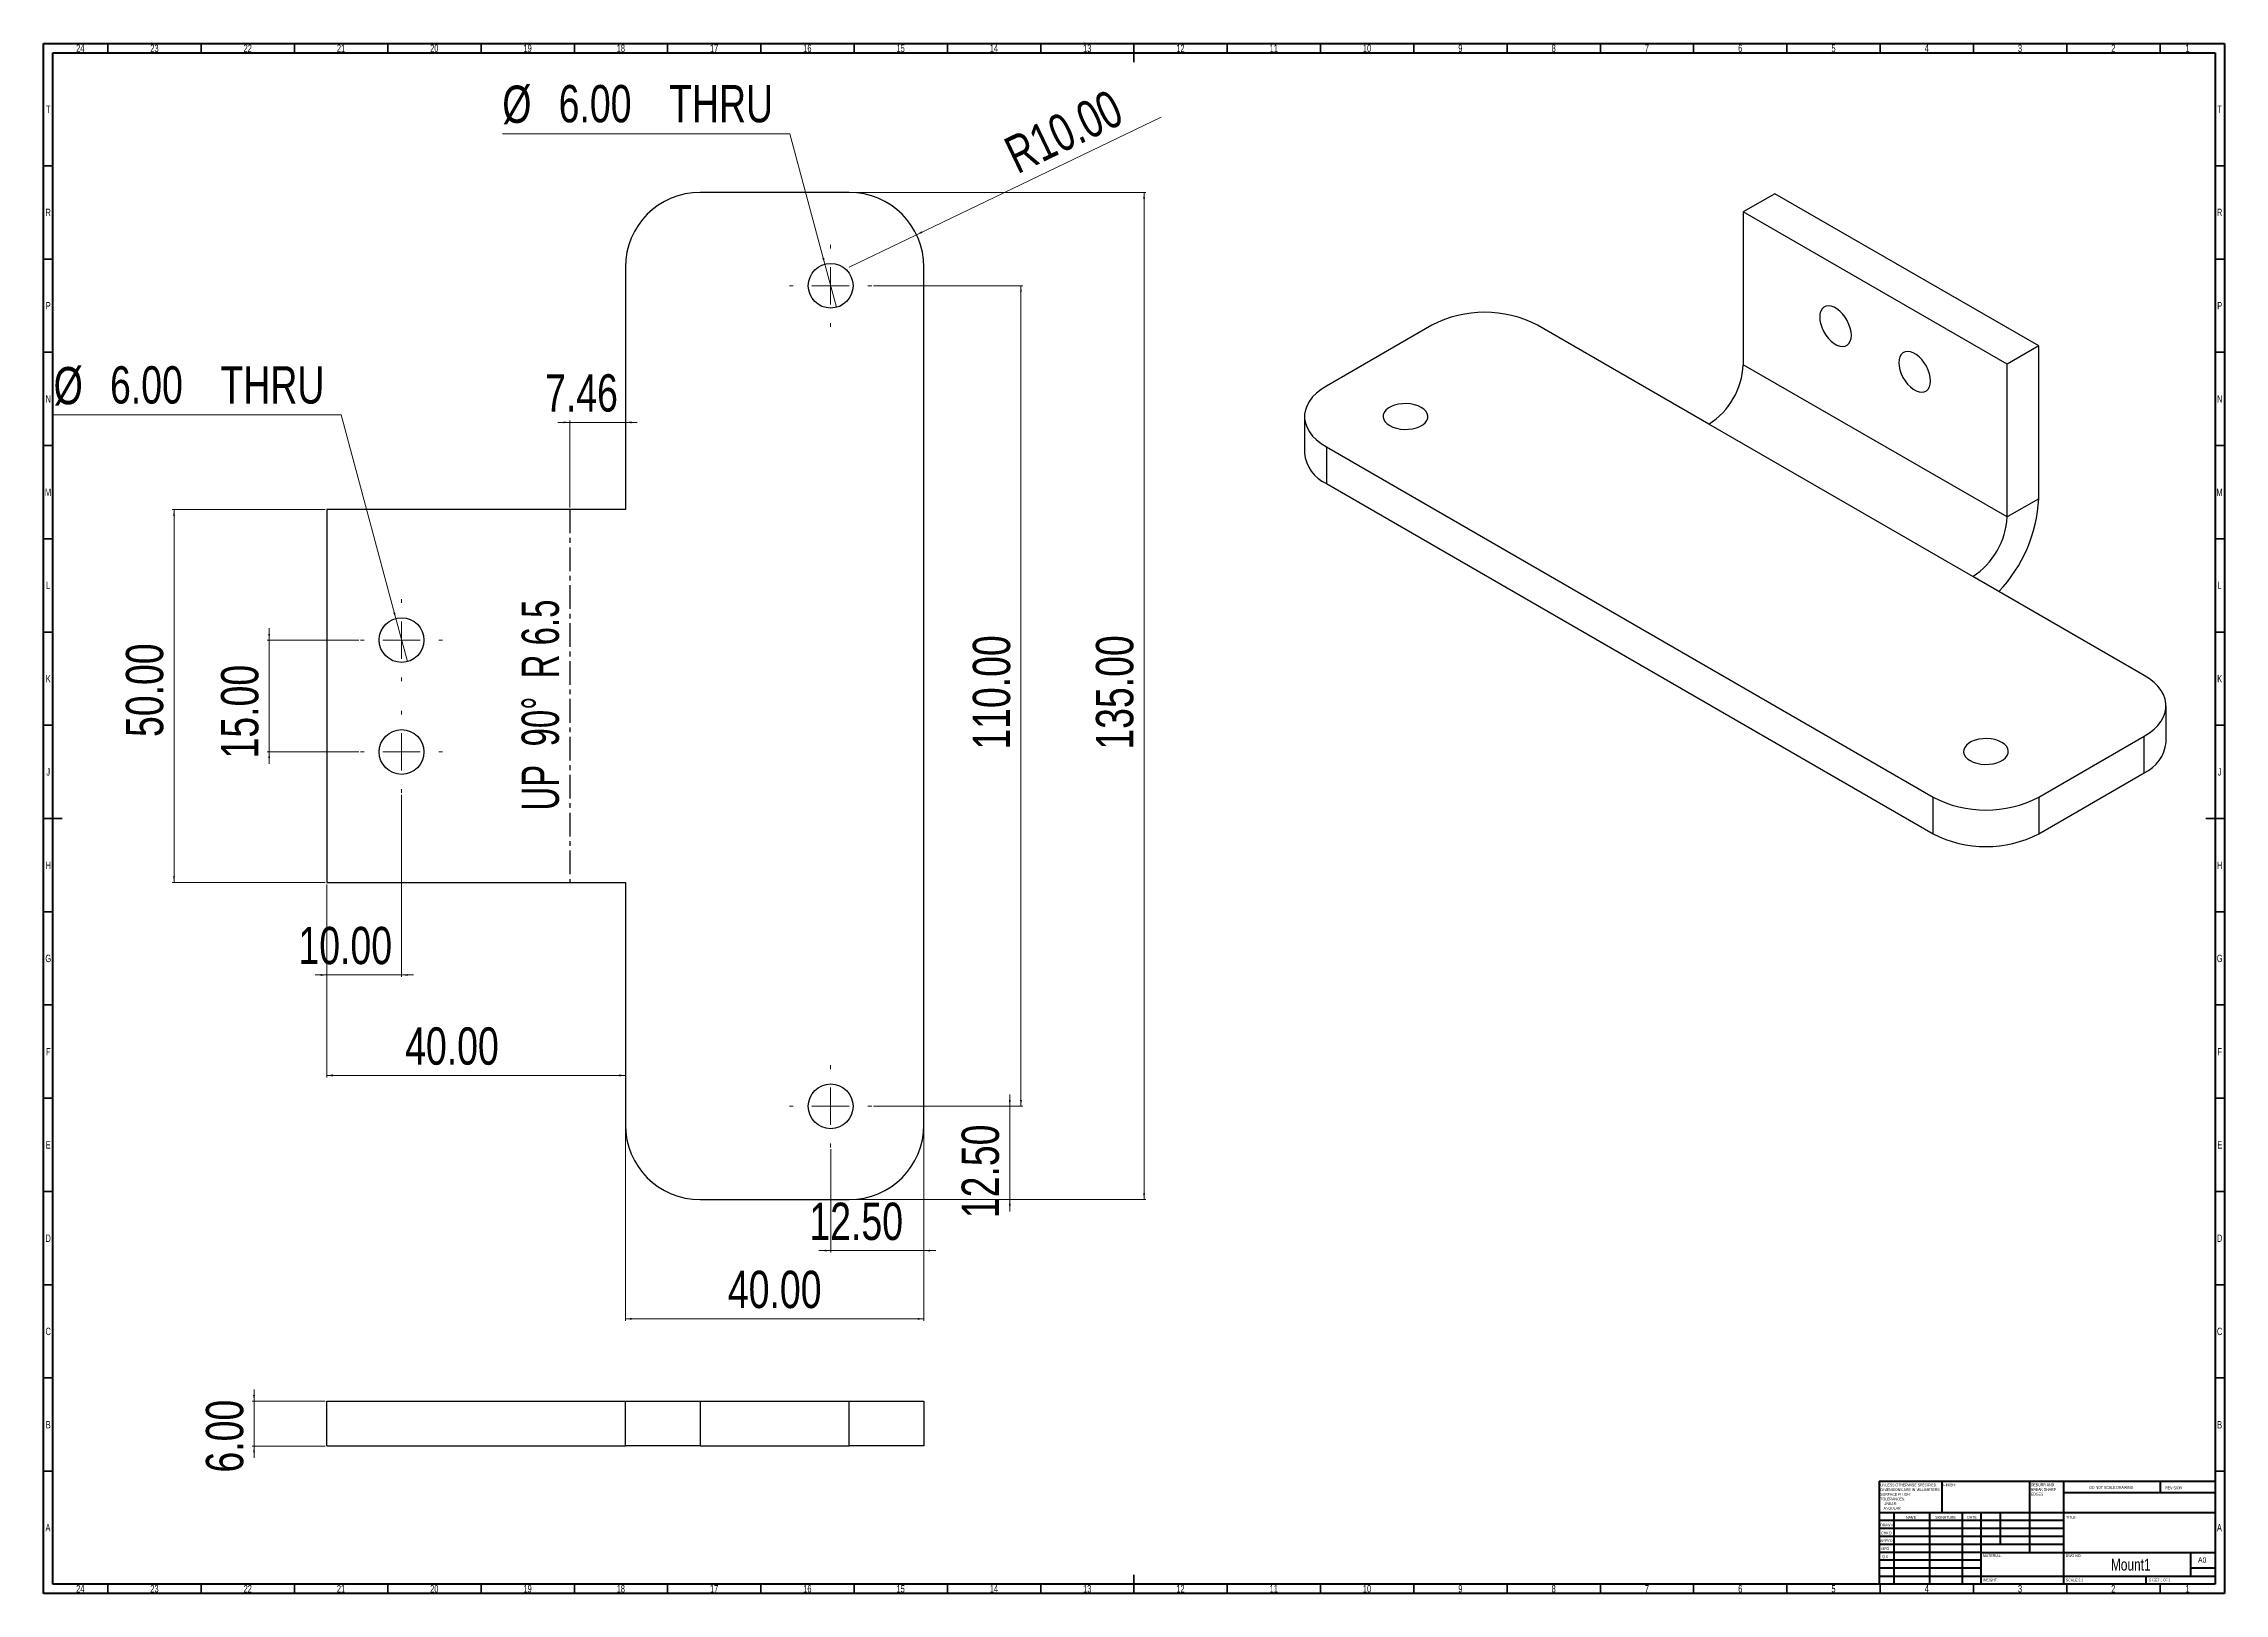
# Model space of a CAD drawing. Header units: millimetres. Extents: x 15 to 1184, y 5 to 836.
import ezdxf

# ---------------------------------------------------------------- set-up
doc = ezdxf.new("R2010")
doc.units = ezdxf.units.MM
doc.linetypes.add('CENTERX2', pattern=[20.32, 12.7, -2.54, 2.54, -2.54])
doc.styles.add('SLDTEXTSTYLE0', font='TXT', dxfattribs={"width": 0.75})
doc.styles.add('SLDTEXTSTYLE1', font='TXT', dxfattribs={"width": 0.686449})
doc.styles.add('SLDTEXTSTYLE2', font='TXT', dxfattribs={"width": 0.6875})
doc.styles.add('SLDTEXTSTYLE3', font='TXT', dxfattribs={"width": 0.660714})
doc.dimstyles.new('SLDDIMSTYLE0', dxfattribs={"dimtxt": 20, "dimasz": 3.302, "dimexe": 0, "dimexo": 0.0625, "dimgap": 5, "dimtad": 1, "dimlfac": 0.25, "dimrnd": 1e-09, "dimzin": 4, "dimdsep": 46, "dimtxsty": 'SLDTEXTSTYLE0', "dimsah": 1, "dimcen": 0.09, "dimadec": 0, "dimazin": 1, "dimtfac": 1, "dimtofl": 0, "dimtmove": 0, "dimatfit": 3, "dimfxl": 0, "dimfrac": 2, "dimtolj": 1, "dimtzin": 12, "dimarcsym": 0})
doc.dimstyles.new('SLDDIMSTYLE1', dxfattribs={"dimtxt": 20, "dimasz": 3.302, "dimexe": 0, "dimexo": 0.0625, "dimgap": 5, "dimtad": 1, "dimlfac": 0.25, "dimrnd": 1e-09, "dimzin": 4, "dimdsep": 46, "dimtxsty": 'SLDTEXTSTYLE0', "dimsah": 1, "dimcen": 0.09, "dimadec": 0, "dimazin": 1, "dimtfac": 1, "dimtmove": 0, "dimatfit": 0, "dimfxl": 0, "dimfrac": 2, "dimtolj": 1, "dimtzin": 12, "dimarcsym": 0})
doc.dimstyles.new('SLDDIMSTYLE2', dxfattribs={"dimtxt": 20, "dimasz": 3.302, "dimexe": 0, "dimexo": 0.0625, "dimgap": 5, "dimtad": 1, "dimlfac": 0.25, "dimrnd": 1e-09, "dimzin": 4, "dimdsep": 46, "dimtxsty": 'SLDTEXTSTYLE0', "dimsah": 1, "dimcen": 0, "dimadec": 0, "dimazin": 1, "dimtfac": 1, "dimtofl": 0, "dimtmove": 0, "dimatfit": 3, "dimfxl": 0, "dimfrac": 2, "dimtolj": 1, "dimtzin": 12, "dimarcsym": 0})
doc.dimstyles.new('SLDDIMSTYLE3', dxfattribs={"dimtxt": 20, "dimasz": 3.302, "dimexe": 0, "dimexo": 0.0625, "dimgap": 5, "dimtad": 0, "dimtih": 1, "dimtoh": 1, "dimlfac": 0.25, "dimrnd": 1e-09, "dimzin": 4, "dimdsep": 46, "dimtxsty": 'SLDTEXTSTYLE0', "dimblk1": 'NONE', "dimsah": 1, "dimcen": 0, "dimadec": 0, "dimazin": 1, "dimtfac": 1, "dimtmove": 0, "dimatfit": 3, "dimldrblk": 'NONE', "dimfxl": 0, "dimfrac": 2, "dimtolj": 1, "dimtzin": 12, "dimarcsym": 0})
doc.dimstyles.new('SLDDIMSTYLE4', dxfattribs={"dimtxt": 20, "dimasz": 3.302, "dimexe": 0, "dimexo": 0.0625, "dimgap": 5, "dimtad": 1, "dimlfac": 0.25, "dimrnd": 1e-09, "dimzin": 12, "dimdsep": 46, "dimtxsty": 'SLDTEXTSTYLE0', "dimsah": 1, "dimcen": 0.09, "dimadec": 0, "dimazin": 3, "dimtfac": 1, "dimtmove": 0, "dimatfit": 0, "dimfxl": 0, "dimfrac": 2, "dimtolj": 1, "dimtzin": 12, "dimarcsym": 0})

# ---------------------------------------------------------------- blocks, each defined once
blk = doc.blocks.new('SW_NOTE_0')
at = {"color": 0, "linetype": 'Continuous', "lineweight": 0, "char_height": 1.5, "attachment_point": 1, "style": 'SLDTEXTSTYLE0'}
for s, insert in [('UNLESS OTHERWISE SPECIFIED:', (0, 1.9)), ('TOLERANCES:', (0, -5.6)), ('DIMENSIONS ARE IN MILLIMETERS', (0, -0.6)), ('SURFACE FINISH:', (0, -3.1)), ('ANGULAR:', (1.7, -10.6)), ('LINEAR:', (1.7, -8.1))]:
    blk.add_mtext(s, dxfattribs=dict(at, insert=insert))
blk = doc.blocks.new('SW_NOTE_0_1')
at = {"color": 0, "linetype": 'Continuous', "lineweight": 0, "char_height": 1.5, "attachment_point": 1, "style": 'SLDTEXTSTYLE0'}
for s, insert in [('DEBURR AND', (0, 1.9)), ('BREAK SHARP', (0, -0.6)), ('EDGES', (0, -3.1))]:
    blk.add_mtext(s, dxfattribs=dict(at, insert=insert))
blk = doc.blocks.new('_D')
at = {"color": 7, "linetype": 'Continuous', "lineweight": 0}
for p, q in [((447.9, 756.2), (605.9, 756.2)), ((604.9, 756.2), (604.9, 216.2)), ((447.9, 216.2), (605.9, 216.2))]:
    blk.add_line(p, q, dxfattribs=at)
at = {"color": 7, "linetype": 'Continuous', "lineweight": 18}
for points in [[(604.9, 756.2), (604.4, 752.9), (605.4, 752.9)], [(604.9, 216.2), (605.4, 219.5), (604.4, 219.5)]]:
    blk.add_solid(points, dxfattribs=at)
at = {"color": 7, "linetype": 'Continuous', "lineweight": 18, "insert": (579.1, 457.4), "char_height": 20, "attachment_point": 1, "rotation": 90, "style": 'SLDTEXTSTYLE0'}
blk.add_mtext('135.00', dxfattribs=at)
blk = doc.blocks.new('_D_1')
at = {"color": 7, "linetype": 'Continuous', "lineweight": 0}
for p, q in [((459.9, 706.2), (539.9, 706.2)), ((538.9, 706.2), (538.9, 266.2)), ((459.9, 266.2), (539.9, 266.2))]:
    blk.add_line(p, q, dxfattribs=at)
at = {"color": 7, "linetype": 'Continuous', "lineweight": 18}
for points in [[(538.9, 706.2), (538.4, 702.9), (539.4, 702.9)], [(538.9, 266.2), (539.4, 269.5), (538.4, 269.5)]]:
    blk.add_solid(points, dxfattribs=at)
at = {"color": 7, "linetype": 'Continuous', "lineweight": 18, "insert": (513.1, 457.4), "char_height": 20, "attachment_point": 1, "rotation": 90, "style": 'SLDTEXTSTYLE0'}
blk.add_mtext('110.00', dxfattribs=at)
blk = doc.blocks.new('_D_2')
at = {"color": 7, "linetype": 'Continuous', "lineweight": 0}
for p, q in [((326.9, 255.2), (326.9, 151.2)), ((486.9, 255.2), (486.9, 151.2)), ((326.9, 152.2), (486.9, 152.2))]:
    blk.add_line(p, q, dxfattribs=at)
at = {"color": 7, "linetype": 'Continuous', "lineweight": 18}
for points in [[(326.9, 152.2), (330.2, 151.7), (330.2, 152.7)], [(486.9, 152.2), (483.6, 152.7), (483.6, 151.7)]]:
    blk.add_solid(points, dxfattribs=at)
at = {"color": 7, "linetype": 'Continuous', "lineweight": 18, "insert": (381.8, 178), "char_height": 20, "attachment_point": 1, "style": 'SLDTEXTSTYLE0'}
blk.add_mtext('40.00', dxfattribs=at)
blk = doc.blocks.new('_D_3')
at = {"color": 7, "linetype": 'Continuous', "lineweight": 0}
for p, q in [((486.9, 255.2), (486.9, 187.8)), ((436.9, 243.2), (436.9, 187.8)), ((436.9, 188.8), (430.5, 188.8)), ((436.9, 188.8), (486.9, 188.8)), ((486.9, 188.8), (493.2, 188.8))]:
    blk.add_line(p, q, dxfattribs=at)
at = {"color": 7, "linetype": 'Continuous', "lineweight": 18}
for points in [[(436.9, 188.8), (433.6, 189.3), (433.6, 188.3)], [(486.9, 188.8), (490.2, 188.3), (490.2, 189.3)]]:
    blk.add_solid(points, dxfattribs=at)
at = {"color": 7, "linetype": 'Continuous', "lineweight": 18, "insert": (425.5, 214.5), "char_height": 20, "attachment_point": 1, "style": 'SLDTEXTSTYLE0'}
blk.add_mtext('12.50', dxfattribs=at)
blk = doc.blocks.new('_D_4')
at = {"color": 7, "linetype": 'Continuous', "lineweight": 0}
for p, q in [((532.9, 266.2), (532.9, 272.5)), ((459.9, 266.2), (533.9, 266.2)), ((532.9, 266.2), (532.9, 216.2)), ((447.9, 216.2), (533.9, 216.2)), ((532.9, 216.2), (532.9, 209.8))]:
    blk.add_line(p, q, dxfattribs=at)
at = {"color": 7, "linetype": 'Continuous', "lineweight": 18}
for points in [[(532.9, 266.2), (533.4, 269.5), (532.4, 269.5)], [(532.9, 216.2), (532.4, 212.9), (533.4, 212.9)]]:
    blk.add_solid(points, dxfattribs=at)
at = {"color": 7, "linetype": 'Continuous', "lineweight": 18, "insert": (507.1, 206.2), "char_height": 20, "attachment_point": 1, "rotation": 90, "style": 'SLDTEXTSTYLE0'}
blk.add_mtext('12.50', dxfattribs=at)
blk = doc.blocks.new('_D_5')
at = {"color": 7, "linetype": 'Continuous', "lineweight": 0}
for q in [(614, 796.6), (446.9, 716.2)]:
    blk.add_line((482.9, 733.5), q, dxfattribs=at)
at = {"color": 7, "linetype": 'Continuous', "lineweight": 18}
blk.add_solid([(482.9, 733.5), (486.1, 734.5), (485.7, 735.4)], dxfattribs=at)
at = {"color": 7, "linetype": 'Continuous', "lineweight": 18, "insert": (528.3, 783.9), "char_height": 20, "attachment_point": 1, "rotation": 25.6937, "style": 'SLDTEXTSTYLE0'}
blk.add_mtext('R10.00', dxfattribs=at)
blk = doc.blocks.new('_D_6')
at = {"color": 7, "linetype": 'Continuous', "lineweight": 0}
for p, q in [((415, 787.7), (260.9, 787.7)), ((433.8, 717.8), (415, 787.7)), ((440, 694.6), (433.8, 717.8))]:
    blk.add_line(p, q, dxfattribs=at)
at = {"color": 7, "linetype": 'Continuous', "lineweight": 18}
blk.add_solid([(433.8, 717.8), (433.4, 721.1), (432.4, 720.8)], dxfattribs=at)
at = {"color": 7, "linetype": 'Continuous', "lineweight": 18, "char_height": 20, "attachment_point": 1, "style": 'SLDTEXTSTYLE0'}
for s, insert in [('%%c', (260.9, 813.5)), ('6.00', (291.1, 813.8)), ('THRU', (350.3, 813.8))]:
    blk.add_mtext(s, dxfattribs=dict(at, insert=insert))
blk = doc.blocks.new('_None')
blk = doc.blocks.new('_D_7')
at = {"color": 7, "linetype": 'Continuous', "lineweight": 0}
for p, q in [((297, 632.9), (290.7, 632.9)), ((297, 587.2), (297, 633.9)), ((297, 632.9), (326.9, 632.9)), ((326.9, 632.9), (333.2, 632.9))]:
    blk.add_line(p, q, dxfattribs=at)
at = {"color": 7, "linetype": 'Continuous', "lineweight": 18}
for points in [[(297, 632.9), (293.7, 633.4), (293.7, 632.4)], [(326.9, 632.9), (330.2, 632.4), (330.2, 633.4)]]:
    blk.add_solid(points, dxfattribs=at)
at = {"color": 7, "linetype": 'Continuous', "lineweight": 18, "insert": (283.8, 658.7), "char_height": 20, "attachment_point": 1, "style": 'SLDTEXTSTYLE0'}
blk.add_mtext('7.46', dxfattribs=at)
blk = doc.blocks.new('_D_8')
at = {"color": 7, "linetype": 'Continuous', "lineweight": 0}
for p, q in [((165.9, 586.2), (83.9, 586.2)), ((84.9, 586.2), (84.9, 386.2)), ((165.9, 386.2), (83.9, 386.2))]:
    blk.add_line(p, q, dxfattribs=at)
at = {"color": 7, "linetype": 'Continuous', "lineweight": 18}
for points in [[(84.9, 586.2), (84.4, 582.9), (85.4, 582.9)], [(84.9, 386.2), (85.4, 389.5), (84.4, 389.5)]]:
    blk.add_solid(points, dxfattribs=at)
at = {"color": 7, "linetype": 'Continuous', "lineweight": 18, "insert": (59.1, 464.2), "char_height": 20, "attachment_point": 1, "rotation": 90, "style": 'SLDTEXTSTYLE0'}
blk.add_mtext('50.00', dxfattribs=at)
blk = doc.blocks.new('_D_9')
at = {"color": 7, "linetype": 'Continuous', "lineweight": 0}
for p, q in [((183.9, 516.2), (134.9, 516.2)), ((135.9, 516.2), (135.9, 522.5)), ((135.9, 516.2), (135.9, 456.2)), ((183.9, 456.2), (134.9, 456.2)), ((135.9, 456.2), (135.9, 449.8))]:
    blk.add_line(p, q, dxfattribs=at)
at = {"color": 7, "linetype": 'Continuous', "lineweight": 18}
for points in [[(135.9, 516.2), (136.4, 519.5), (135.4, 519.5)], [(135.9, 456.2), (135.4, 452.9), (136.4, 452.9)]]:
    blk.add_solid(points, dxfattribs=at)
at = {"color": 7, "linetype": 'Continuous', "lineweight": 18, "insert": (110.1, 452.7), "char_height": 20, "attachment_point": 1, "rotation": 90, "style": 'SLDTEXTSTYLE0'}
blk.add_mtext('15.00', dxfattribs=at)
blk = doc.blocks.new('_D_10')
at = {"color": 7, "linetype": 'Continuous', "lineweight": 0}
for p, q in [((206.9, 433.2), (206.9, 335.6)), ((166.9, 385.2), (166.9, 335.6)), ((166.9, 336.6), (160.5, 336.6)), ((206.9, 336.6), (166.9, 336.6)), ((206.9, 336.6), (213.2, 336.6))]:
    blk.add_line(p, q, dxfattribs=at)
at = {"color": 7, "linetype": 'Continuous', "lineweight": 18}
for points in [[(166.9, 336.6), (163.6, 337.1), (163.6, 336.1)], [(206.9, 336.6), (210.2, 336.1), (210.2, 337.1)]]:
    blk.add_solid(points, dxfattribs=at)
at = {"color": 7, "linetype": 'Continuous', "lineweight": 18, "insert": (151.6, 362.4), "char_height": 20, "attachment_point": 1, "style": 'SLDTEXTSTYLE0'}
blk.add_mtext('10.00', dxfattribs=at)
blk = doc.blocks.new('_D_11')
at = {"color": 7, "linetype": 'Continuous', "lineweight": 0}
for p, q in [((166.9, 385.2), (166.9, 281.7)), ((166.9, 282.7), (326.9, 282.7))]:
    blk.add_line(p, q, dxfattribs=at)
at = {"color": 7, "linetype": 'Continuous', "lineweight": 18}
for points in [[(166.9, 282.7), (170.2, 282.2), (170.2, 283.3)], [(326.9, 282.7), (323.6, 283.3), (323.6, 282.2)]]:
    blk.add_solid(points, dxfattribs=at)
at = {"color": 7, "linetype": 'Continuous', "lineweight": 18, "insert": (208.8, 308.5), "char_height": 20, "attachment_point": 1, "style": 'SLDTEXTSTYLE0'}
blk.add_mtext('40.00', dxfattribs=at)
blk = doc.blocks.new('_D_12')
at = {"color": 7, "linetype": 'Continuous', "lineweight": 0}
for p, q in [((174.5, 636.9), (20.4, 636.9)), ((203.8, 527.8), (174.5, 636.9)), ((210, 504.6), (203.8, 527.8))]:
    blk.add_line(p, q, dxfattribs=at)
at = {"color": 7, "linetype": 'Continuous', "lineweight": 18}
blk.add_solid([(203.8, 527.8), (203.4, 531.1), (202.4, 530.8)], dxfattribs=at)
at = {"color": 7, "linetype": 'Continuous', "lineweight": 18, "char_height": 20, "attachment_point": 1, "style": 'SLDTEXTSTYLE0'}
for s, insert in [('%%c', (20.4, 662.6)), ('6.00', (50.6, 663)), ('THRU', (109.8, 663))]:
    blk.add_mtext(s, dxfattribs=dict(at, insert=insert))
blk = doc.blocks.new('SW_CENTERMARKSYMBOL_0')
at = {"color": 0, "linetype": 'Continuous', "lineweight": 18}
for p, q in [((0, 20), (0, 22)), ((-20, 0), (-22, 0)), ((0, 0), (-10, 0)), ((0, 0), (0, 10)), ((0, 0), (0, -10)), ((0, 0), (10, 0)), ((20, 0), (22, 0)), ((0, -20), (0, -22))]:
    blk.add_line(p, q, dxfattribs=at)
blk = doc.blocks.new('SW_CENTERMARKSYMBOL_1')
at = {"color": 0, "linetype": 'Continuous', "lineweight": 18}
for p, q in [((0, 20), (0, 22)), ((-20, 0), (-22, 0)), ((0, 0), (-10, 0)), ((0, 0), (0, 10)), ((0, 0), (0, -10)), ((0, 0), (10, 0)), ((20, 0), (22, 0)), ((0, -20), (0, -22))]:
    blk.add_line(p, q, dxfattribs=at)
blk = doc.blocks.new('SW_CENTERMARKSYMBOL_2')
at = {"color": 0, "linetype": 'Continuous', "lineweight": 18}
for p, q in [((0, 20), (0, 22)), ((-20, 0), (-22, 0)), ((0, 0), (-10, 0)), ((0, 0), (0, 10)), ((0, 0), (0, -10)), ((0, 0), (10, 0)), ((20, 0), (22, 0)), ((0, -20), (0, -22))]:
    blk.add_line(p, q, dxfattribs=at)
blk = doc.blocks.new('SW_CENTERMARKSYMBOL_3')
at = {"color": 0, "linetype": 'Continuous', "lineweight": 18}
for p, q in [((0, 20), (0, 22)), ((-20, 0), (-22, 0)), ((0, 0), (-10, 0)), ((0, 0), (0, 10)), ((0, 0), (0, -10)), ((0, 0), (10, 0)), ((20, 0), (22, 0)), ((0, -20), (0, -22))]:
    blk.add_line(p, q, dxfattribs=at)
blk = doc.blocks.new('_D_13')
at = {"color": 7, "linetype": 'Continuous', "lineweight": 0}
for p, q in [((165.9, 108), (126.8, 108)), ((127.8, 108), (127.8, 114.4)), ((127.8, 84), (127.8, 108)), ((165.9, 84), (126.8, 84)), ((127.8, 84), (127.8, 77.7))]:
    blk.add_line(p, q, dxfattribs=at)
at = {"color": 7, "linetype": 'Continuous', "lineweight": 18}
for points in [[(127.8, 108), (128.3, 111.3), (127.3, 111.3)], [(127.8, 84), (127.3, 80.7), (128.3, 80.7)]]:
    blk.add_solid(points, dxfattribs=at)
at = {"color": 7, "linetype": 'Continuous', "lineweight": 18, "insert": (102, 69.8), "char_height": 20, "attachment_point": 1, "rotation": 90, "style": 'SLDTEXTSTYLE0'}
blk.add_mtext('6.00', dxfattribs=at)

msp = doc.modelspace()

# ---------------------------------------------------------------- linework, layer by layer
at = {"color": 7, "linetype": 'Continuous', "lineweight": 70}
for p, q in [((15, 5), (15, 836)), ((15, 836), (1184, 836)), ((20, 10), (20, 831)), ((20, 831), (1179, 831)), ((1179, 831), (1179, 10)), ((1184, 836), (1184, 5)), ((1184, 5), (15, 5)), ((1179, 10), (20, 10))]:
    msp.add_line(p, q, dxfattribs=at)
at = {"color": 7, "linetype": 'Continuous', "lineweight": 35}
for p, q in [((49.5, 831), (49.5, 836)), ((99.5, 831), (99.5, 836)), ((149.5, 831), (149.5, 836)), ((199.5, 831), (199.5, 836)), ((249.5, 831), (249.5, 836)), ((299.5, 831), (299.5, 836)), ((349.5, 831), (349.5, 836)), ((399.5, 831), (399.5, 836)), ((449.5, 831), (449.5, 836)), ((499.5, 831), (499.5, 836)), ((549.5, 831), (549.5, 836)), ((599.5, 836), (599.5, 826)), ((599.5, 831), (599.5, 836)), ((649.5, 831), (649.5, 836)), ((699.5, 831), (699.5, 836)), ((749.5, 831), (749.5, 836)), ((799.5, 831), (799.5, 836)), ((849.5, 831), (849.5, 836)), ((899.5, 831), (899.5, 836)), ((949.5, 831), (949.5, 836)), ((999.5, 831), (999.5, 836)), ((1049.5, 831), (1049.5, 836)), ((1099.5, 831), (1099.5, 836)), ((1149.5, 831), (1149.5, 836)), ((20, 770.5), (15, 770.5)), ((1179, 770.5), (1184, 770.5)), ((20, 720.5), (15, 720.5)), ((1179, 720.5), (1184, 720.5)), ((20, 670.5), (15, 670.5)), ((1179, 670.5), (1184, 670.5)), ((20, 620.5), (15, 620.5)), ((1179, 620.5), (1184, 620.5)), ((20, 570.5), (15, 570.5)), ((1179, 570.5), (1184, 570.5)), ((20, 520.5), (15, 520.5)), ((1179, 520.5), (1184, 520.5)), ((20, 470.5), (15, 470.5)), ((1179, 470.5), (1184, 470.5)), ((15, 420.5), (25, 420.5)), ((20, 420.5), (15, 420.5)), ((1184, 420.5), (1174, 420.5)), ((1179, 420.5), (1184, 420.5)), ((20, 370.5), (15, 370.5)), ((1179, 370.5), (1184, 370.5)), ((20, 320.5), (15, 320.5)), ((1179, 320.5), (1184, 320.5)), ((20, 270.5), (15, 270.5)), ((1179, 270.5), (1184, 270.5)), ((20, 220.5), (15, 220.5)), ((1179, 220.5), (1184, 220.5)), ((20, 170.5), (15, 170.5)), ((1179, 170.5), (1184, 170.5)), ((20, 120.5), (15, 120.5)), ((1179, 120.5), (1184, 120.5)), ((20, 70.5), (15, 70.5)), ((1179, 70.5), (1184, 70.5)), ((599.5, 5), (599.5, 15)), ((49.5, 10), (49.5, 5)), ((99.5, 10), (99.5, 5)), ((149.5, 10), (149.5, 5)), ((199.5, 10), (199.5, 5)), ((249.5, 10), (249.5, 5)), ((299.5, 10), (299.5, 5)), ((349.5, 10), (349.5, 5)), ((399.5, 10), (399.5, 5)), ((449.5, 10), (449.5, 5)), ((499.5, 10), (499.5, 5)), ((549.5, 10), (549.5, 5)), ((599.5, 10), (599.5, 5)), ((649.5, 10), (649.5, 5)), ((699.5, 10), (699.5, 5)), ((749.5, 10), (749.5, 5)), ((799.5, 10), (799.5, 5)), ((849.5, 10), (849.5, 5)), ((899.5, 10), (899.5, 5)), ((949.5, 10), (949.5, 5)), ((999.5, 10), (999.5, 5)), ((1049.5, 10), (1049.5, 5)), ((1099.5, 10), (1099.5, 5)), ((1149.5, 10), (1149.5, 5))]:
    msp.add_line(p, q, dxfattribs=at)
at = {"color": 7, "linetype": 'Continuous', "lineweight": 25}
for p, q in [((446.879, 756.178), (366.879, 756.178)), ((943.029, 755.51), (926.058, 745.713)), ((1084.45, 673.869), (943.029, 755.51)), ((1067.479, 664.072), (926.058, 745.713)), ((926.058, 745.713), (926.058, 663.806)), ((326.879, 716.178), (326.879, 586.178)), ((486.879, 256.178), (486.879, 716.178)), ((759.181, 685.029), (702.612, 652.373)), ((907.673, 631.963), (815.749, 685.029)), ((1084.45, 673.869), (1067.479, 664.072)), ((1084.45, 591.962), (1084.45, 673.869)), ((1067.479, 582.165), (926.058, 663.806)), ((1067.479, 582.165), (1067.479, 664.072)), ((690.897, 636.045), (690.897, 616.448)), ((1049.095, 550.322), (907.673, 631.963)), ((702.612, 619.717), (1027.881, 431.943)), ((702.612, 619.717), (702.612, 600.12)), ((702.612, 600.12), (1027.881, 412.346)), ((166.879, 586.178), (166.879, 386.178)), ((326.879, 586.178), (166.879, 586.178)), ((1084.45, 591.962), (1067.479, 582.165)), ((1141.018, 497.256), (1049.095, 550.322)), ((1152.734, 461.33), (1152.734, 480.927)), ((1084.45, 431.943), (1141.018, 464.599)), ((1141.018, 445.002), (1141.018, 464.599)), ((1084.45, 412.346), (1141.018, 445.002)), ((1027.881, 412.346), (1027.881, 431.943)), ((1084.45, 431.943), (1084.45, 412.346)), ((166.879, 386.178), (326.879, 386.178)), ((326.879, 386.178), (326.879, 256.178)), ((366.879, 216.178), (446.879, 216.178)), ((166.879, 84.046), (166.879, 108.046)), ((166.879, 108.046), (326.879, 108.046)), ((326.879, 84.046), (326.879, 108.046)), ((326.879, 108.046), (366.879, 108.046)), ((366.879, 108.046), (366.879, 84.046)), ((366.879, 108.046), (446.879, 108.046)), ((446.879, 84.046), (446.879, 108.046)), ((446.879, 108.046), (486.879, 108.046)), ((486.879, 108.046), (486.879, 84.046)), ((166.879, 84.046), (326.879, 84.046)), ((366.879, 84.046), (326.879, 84.046)), ((366.879, 84.046), (446.879, 84.046)), ((486.879, 84.046), (446.879, 84.046))]:
    msp.add_line(p, q, dxfattribs=at)
at = {"color": 7, "linetype": 'CENTERX2'}
msp.add_line((297.033, 586.178), (297.033, 386.178), dxfattribs=at)
at = {"color": 7, "linetype": 'Continuous', "lineweight": 50}
for p, q in [((999, 65.25), (1179, 65.25)), ((999, 65.25), (999, 10)), ((1032.8, 48.25), (1032.8, 65.25)), ((1079.6, 65.25), (1079.6, 27)), ((1097.8, 65.25), (1097.8, 10)), ((1179, 58.875), (1097.8, 58.875)), ((1149.8, 58.875), (1149.8, 65.25)), ((1179, 48.25), (999, 48.25)), ((1006.8, 48.25), (1006.8, 10)), ((1025.991, 48.25), (1025.991, 10)), ((1043.399, 48.25), (1043.399, 10)), ((1053.6, 10), (1053.6, 48.25)), ((1064, 31.25), (1064, 48.25)), ((1097.8, 44), (999, 44)), ((1097.8, 39.75), (999, 39.75)), ((1097.8, 35.5), (999, 35.5)), ((1097.8, 31.25), (999, 31.25)), ((1053.6, 27), (999, 27)), ((1053.6, 27), (1179, 27)), ((1166, 14.25), (1166, 27)), ((1053.6, 22.75), (999, 22.75)), ((1053.6, 18.5), (999, 18.5)), ((999, 14.25), (1179, 14.25)), ((1142, 10), (1142, 14.25)), ((1179, 18.5), (1166, 18.5))]:
    msp.add_line(p, q, dxfattribs=at)
at = {"color": 7, "linetype": 'Continuous', "lineweight": 25, "flags": 128}
for points in [[(984.041, 679.579), (983.896, 681.463), (983.468, 683.449), (982.77, 685.471), (981.826, 687.459), (980.669, 689.345), (979.338, 691.065), (977.878, 692.561), (976.338, 693.782), (974.773, 694.686), (973.233, 695.242), (971.773, 695.432), (970.442, 695.249), (969.285, 694.699), (968.341, 693.8), (967.643, 692.585), (967.215, 691.093), (967.07, 689.376), (967.215, 687.492), (967.643, 685.505), (968.341, 683.484), (969.285, 681.496), (970.442, 679.61), (971.773, 677.89), (973.233, 676.393), (974.773, 675.173), (976.338, 674.269), (977.878, 673.712), (979.338, 673.523), (980.669, 673.706), (981.826, 674.256), (982.77, 675.154), (983.468, 676.37), (983.896, 677.862), (984.041, 679.579)], [(1009.497, 664.884), (1009.641, 663), (1010.07, 661.013), (1010.768, 658.992), (1011.711, 657.004), (1012.868, 655.118), (1014.2, 653.397), (1015.66, 651.901), (1017.199, 650.68), (1018.765, 649.776), (1020.304, 649.22), (1021.764, 649.03), (1023.095, 649.214), (1024.253, 649.764), (1025.196, 650.662), (1025.894, 651.878), (1026.323, 653.37), (1026.467, 655.087), (1026.323, 656.971), (1025.894, 658.957), (1025.196, 660.979), (1024.253, 662.966), (1023.095, 664.853), (1021.764, 666.573), (1020.304, 668.069), (1018.765, 669.29), (1017.199, 670.194), (1015.66, 670.75), (1014.2, 670.94), (1012.868, 670.756), (1011.711, 670.206), (1010.768, 669.308), (1010.07, 668.092), (1009.641, 666.601), (1009.497, 664.884)], [(702.612, 652.373), (699.811, 650.577), (697.35, 648.622), (695.256, 646.528), (693.553, 644.32), (692.259, 642.021), (691.389, 639.657), (690.951, 637.253), (690.951, 634.836), (691.389, 632.433), (692.259, 630.068), (693.553, 627.77), (695.256, 625.562), (697.35, 623.468), (699.811, 621.513), (702.612, 619.717)], [(736.553, 631.147), (738.257, 630.33), (740.192, 629.708), (742.291, 629.302), (744.484, 629.125), (746.697, 629.184), (748.852, 629.477), (750.878, 629.993), (752.705, 630.715), (754.271, 631.619), (755.522, 632.674), (756.417, 633.843), (756.924, 635.088), (757.026, 636.365), (756.72, 637.631), (756.016, 638.843), (754.939, 639.96), (753.524, 640.943), (751.82, 641.76), (749.886, 642.382), (747.786, 642.788), (745.593, 642.965), (743.381, 642.906), (741.225, 642.613), (739.199, 642.097), (737.372, 641.374), (735.807, 640.471), (734.555, 639.416), (733.661, 638.246), (733.154, 637.002), (733.051, 635.725), (733.357, 634.459), (734.061, 633.247), (735.139, 632.13), (736.553, 631.147)], [(1141.018, 464.599), (1143.82, 466.395), (1146.281, 468.351), (1148.374, 470.444), (1150.077, 472.652), (1151.371, 474.951), (1152.242, 477.315), (1152.679, 479.719), (1152.679, 482.136), (1152.242, 484.54), (1151.371, 486.904), (1150.077, 489.203), (1148.374, 491.411), (1146.281, 493.504), (1143.82, 495.459), (1141.018, 497.256)], [(1064.651, 461.334), (1062.947, 462.15), (1061.013, 462.772), (1058.913, 463.179), (1056.72, 463.355), (1054.508, 463.296), (1052.352, 463.004), (1050.326, 462.487), (1048.499, 461.765), (1046.934, 460.861), (1045.682, 459.806), (1044.788, 458.637), (1044.281, 457.392), (1044.178, 456.115), (1044.484, 454.849), (1045.188, 453.637), (1046.266, 452.52), (1047.68, 451.537), (1049.384, 450.72), (1051.319, 450.098), (1053.418, 449.692), (1055.611, 449.515), (1057.824, 449.574), (1059.979, 449.867), (1062.005, 450.383), (1063.832, 451.106), (1065.398, 452.01), (1066.649, 453.064), (1067.544, 454.234), (1068.051, 455.478), (1068.153, 456.755), (1067.847, 458.021), (1067.143, 459.233), (1066.066, 460.35), (1064.651, 461.334)]]:
    msp.add_lwpolyline(points, dxfattribs=at)
at = {"color": 7, "linetype": 'Continuous', "lineweight": 25}
for centre in [(436.879, 706.178), (206.879, 516.178), (206.879, 456.178), (436.879, 266.178)]:
    msp.add_circle(centre, 12, dxfattribs=at)
for centre, radius, start, end in [((366.879, 716.178), 40, 90, 180), ((446.879, 716.178), 40, 0, 90), ((787.465, 630.63), 61.313, 62.528433, 117.471567), ((886.142, 665.623), 39.957, 302.605478, 357.394522), ((710.708, 618.296), 19.898, 185.329339, 245.990802), ((1006.526, 595.881), 78.022, 316.53308, 357.1211), ((1027.564, 583.982), 39.957, 302.605478, 357.394522), ((1132.922, 463.179), 19.898, 294.009198, 354.670661), ((1056.166, 486.342), 61.313, 242.528433, 297.471567), ((1056.166, 466.745), 61.313, 242.528433, 297.471567), ((366.879, 256.178), 40, 180, 270), ((446.879, 256.178), 40, 270, 0)]:
    msp.add_arc(centre, radius, start, end, dxfattribs=at)

# ---------------------------------------------------------------- block references
at = {"color": 7, "linetype": 'Continuous', "lineweight": 0}
for name, p in [('SW_CENTERMARKSYMBOL_2', (436.879, 706.178)), ('SW_CENTERMARKSYMBOL_0', (206.879, 516.178)), ('SW_CENTERMARKSYMBOL_1', (206.879, 456.178)), ('SW_CENTERMARKSYMBOL_3', (436.879, 266.178)), ('SW_NOTE_0', (999.594, 61.987)), ('SW_NOTE_0_1', (1080.309, 62.069))]:
    msp.add_blockref(name, p, dxfattribs=at)

# ---------------------------------------------------------------- texts
for s, insert, char_height, attachment_point, style in [('24', (34.67, 835.474), 3.9687, 2, 'SLDTEXTSTYLE0'), ('23', (74.42, 835.474), 3.9687, 2, 'SLDTEXTSTYLE0'), ('22', (124.42, 835.474), 3.9687, 2, 'SLDTEXTSTYLE0'), ('21', (174.42, 835.474), 3.9687, 2, 'SLDTEXTSTYLE0'), ('20', (224.42, 835.474), 3.9687, 2, 'SLDTEXTSTYLE0'), ('19', (274.42, 835.474), 3.9687, 2, 'SLDTEXTSTYLE0'), ('18', (324.42, 835.474), 3.9687, 2, 'SLDTEXTSTYLE0'), ('17', (374.42, 835.474), 3.9687, 2, 'SLDTEXTSTYLE0'), ('16', (424.42, 835.474), 3.9687, 2, 'SLDTEXTSTYLE0'), ('15', (474.42, 835.474), 3.9687, 2, 'SLDTEXTSTYLE0'), ('14', (524.42, 835.474), 3.9687, 2, 'SLDTEXTSTYLE0'), ('13', (574.42, 835.474), 3.9687, 2, 'SLDTEXTSTYLE0'), ('12', (624.42, 835.474), 3.9687, 2, 'SLDTEXTSTYLE0'), ('11', (674.42, 835.474), 3.9687, 2, 'SLDTEXTSTYLE0'), ('10', (724.42, 835.474), 3.9687, 2, 'SLDTEXTSTYLE0'), ('9', (774.46, 835.474), 3.969, 2, 'SLDTEXTSTYLE0'), ('8', (824.46, 835.474), 3.969, 2, 'SLDTEXTSTYLE0'), ('7', (874.46, 835.474), 3.969, 2, 'SLDTEXTSTYLE0'), ('6', (924.46, 835.474), 3.969, 2, 'SLDTEXTSTYLE0'), ('5', (974.46, 835.474), 3.969, 2, 'SLDTEXTSTYLE0'), ('4', (1024.46, 835.474), 3.969, 2, 'SLDTEXTSTYLE0'), ('3', (1074.46, 835.474), 3.969, 2, 'SLDTEXTSTYLE0'), ('2', (1124.46, 835.474), 3.969, 2, 'SLDTEXTSTYLE0'), ('1', (1164.21, 835.474), 3.969, 2, 'SLDTEXTSTYLE0'), ('T', (17.488, 802.724), 3.969, 2, 'SLDTEXTSTYLE0'), ('T', (1181.488, 802.724), 3.969, 2, 'SLDTEXTSTYLE0'), ('R', (17.444, 747.474), 3.969, 2, 'SLDTEXTSTYLE0'), ('R', (1181.444, 747.474), 3.969, 2, 'SLDTEXTSTYLE0'), ('P', (17.485, 697.418), 3.969, 2, 'SLDTEXTSTYLE0'), ('P', (1181.485, 697.418), 3.969, 2, 'SLDTEXTSTYLE0'), ('N', (17.464, 647.474), 3.969, 2, 'SLDTEXTSTYLE0'), ('N', (1181.464, 647.474), 3.969, 2, 'SLDTEXTSTYLE0'), ('M', (17.362, 597.418), 3.969, 2, 'SLDTEXTSTYLE0'), ('M', (1181.362, 597.418), 3.969, 2, 'SLDTEXTSTYLE0'), ('L', (17.455, 547.474), 3.969, 2, 'SLDTEXTSTYLE0'), ('L', (1181.455, 547.474), 3.969, 2, 'SLDTEXTSTYLE0'), ('K', (17.489, 497.418), 3.969, 2, 'SLDTEXTSTYLE0'), ('K', (1181.489, 497.418), 3.969, 2, 'SLDTEXTSTYLE0'), ('J', (17.465, 447.474), 3.969, 2, 'SLDTEXTSTYLE0'), ('J', (1181.465, 447.474), 3.969, 2, 'SLDTEXTSTYLE0'), ('H', (17.49, 397.418), 3.969, 2, 'SLDTEXTSTYLE0'), ('H', (1181.49, 397.418), 3.969, 2, 'SLDTEXTSTYLE0'), ('G', (17.487, 347.474), 3.969, 2, 'SLDTEXTSTYLE0'), ('G', (1181.487, 347.474), 3.969, 2, 'SLDTEXTSTYLE0'), ('F', (17.458, 297.418), 3.969, 2, 'SLDTEXTSTYLE0'), ('F', (1181.458, 297.418), 3.969, 2, 'SLDTEXTSTYLE0'), ('E', (17.508, 247.474), 3.969, 2, 'SLDTEXTSTYLE0'), ('E', (1181.508, 247.474), 3.969, 2, 'SLDTEXTSTYLE0'), ('D', (17.453, 197.418), 3.969, 2, 'SLDTEXTSTYLE0'), ('D', (1181.453, 197.418), 3.969, 2, 'SLDTEXTSTYLE0'), ('C', (17.459, 147.474), 3.969, 2, 'SLDTEXTSTYLE0'), ('C', (1181.459, 147.474), 3.969, 2, 'SLDTEXTSTYLE0'), ('B', (17.471, 97.418), 3.969, 2, 'SLDTEXTSTYLE0'), ('B', (1181.471, 97.418), 3.969, 2, 'SLDTEXTSTYLE0'), ('FINISH:', (1033.371, 63.919), 1.5, 1, 'SLDTEXTSTYLE0'), ('DO NOT SCALE DRAWING', (1111.615, 62.533), 1.5, 1, 'SLDTEXTSTYLE0'), ('REVISION', (1152.328, 62.335), 1.5, 1, 'SLDTEXTSTYLE0'), ('A', (17.34, 42.224), 3.969, 2, 'SLDTEXTSTYLE0'), ('DRAWN', (999.643, 42.385), 1.5, 1, 'SLDTEXTSTYLE1'), ("CHK'D", (999.939, 38.162), 1.5, 1, 'SLDTEXTSTYLE0'), ('NAME', (1013.322, 46.501), 1.5, 1, 'SLDTEXTSTYLE0'), ('SIGNATURE', (1029.034, 46.562), 1.5, 1, 'SLDTEXTSTYLE0'), ('DATE', (1046.215, 46.576), 1.5, 1, 'SLDTEXTSTYLE0'), ('TITLE:', (1099.09, 46.576), 1.5, 1, 'SLDTEXTSTYLE0'), ('A', (1181.34, 42.224), 3.969, 2, 'SLDTEXTSTYLE0'), ("APPV'D", (999.402, 34.066), 1.5, 1, 'SLDTEXTSTYLE0'), ('MFG', (1000.124, 29.716), 1.5, 1, 'SLDTEXTSTYLE0'), ('Q.A', (1000.509, 25.505), 1.5, 1, 'SLDTEXTSTYLE0'), ('MATERIAL:', (1054.646, 25.986), 1.5, 1, 'SLDTEXTSTYLE0'), ('DWG NO.', (1098.953, 25.986), 1.5, 1, 'SLDTEXTSTYLE0'), ('Mount1', (1133.799, 23.607), 6.35, 2, 'SLDTEXTSTYLE0'), ('A0', (1169.871, 24.406), 2.9104, 1, 'SLDTEXTSTYLE0'), ('WEIGHT:', (1054.618, 12.949), 1.4986, 1, 'SLDTEXTSTYLE0'), ('SCALE:2:1', (1099.074, 12.9), 1.5, 1, 'SLDTEXTSTYLE0'), ('SHEET 1 OF 1', (1143.478, 12.9), 1.5, 1, 'SLDTEXTSTYLE2'), ('24', (34.67, 9.474), 3.9687, 2, 'SLDTEXTSTYLE0'), ('23', (74.42, 9.474), 3.9687, 2, 'SLDTEXTSTYLE0'), ('22', (124.42, 9.474), 3.9687, 2, 'SLDTEXTSTYLE0'), ('21', (174.42, 9.474), 3.9687, 2, 'SLDTEXTSTYLE0'), ('20', (224.42, 9.474), 3.9687, 2, 'SLDTEXTSTYLE0'), ('19', (274.42, 9.474), 3.9687, 2, 'SLDTEXTSTYLE0'), ('18', (324.42, 9.474), 3.9687, 2, 'SLDTEXTSTYLE0'), ('17', (374.42, 9.474), 3.9687, 2, 'SLDTEXTSTYLE0'), ('16', (424.42, 9.474), 3.9687, 2, 'SLDTEXTSTYLE0'), ('15', (474.42, 9.474), 3.9687, 2, 'SLDTEXTSTYLE0'), ('14', (524.42, 9.474), 3.9687, 2, 'SLDTEXTSTYLE0'), ('13', (574.42, 9.474), 3.9687, 2, 'SLDTEXTSTYLE0'), ('12', (624.42, 9.474), 3.9687, 2, 'SLDTEXTSTYLE0'), ('11', (674.42, 9.474), 3.9687, 2, 'SLDTEXTSTYLE0'), ('10', (724.42, 9.474), 3.9687, 2, 'SLDTEXTSTYLE0'), ('9', (774.46, 9.474), 3.969, 2, 'SLDTEXTSTYLE0'), ('8', (824.46, 9.474), 3.969, 2, 'SLDTEXTSTYLE0'), ('7', (874.46, 9.474), 3.969, 2, 'SLDTEXTSTYLE0'), ('6', (924.46, 9.474), 3.969, 2, 'SLDTEXTSTYLE0'), ('5', (974.46, 9.474), 3.969, 2, 'SLDTEXTSTYLE0'), ('4', (1024.46, 9.474), 3.969, 2, 'SLDTEXTSTYLE0'), ('3', (1074.46, 9.474), 3.969, 2, 'SLDTEXTSTYLE0'), ('2', (1124.46, 9.474), 3.969, 2, 'SLDTEXTSTYLE0'), ('1', (1164.21, 9.474), 3.969, 2, 'SLDTEXTSTYLE0')]:
    msp.add_mtext(s, dxfattribs=dict(at, insert=insert, char_height=char_height, attachment_point=attachment_point, style=style))
at = {"color": 7, "linetype": 'Continuous', "lineweight": 0, "insert": (271.241, 481.331), "char_height": 20, "attachment_point": 2, "rotation": 90, "style": 'SLDTEXTSTYLE3'}
msp.add_mtext('UP  90°  R 6.5', dxfattribs=at)

# ---------------------------------------------------------------- dimensions: what is measured, and where the dimension line sits
at = {"color": 7, "linetype": 'Continuous', "lineweight": 18}
dim = msp.add_radius_dim(center=(446.879, 716.178), mpoint=(482.924, 733.52), dimstyle='SLDDIMSTYLE2', dxfattribs=at)
dim.commit()
dim.dimension.update_dxf_attribs({"geometry": '_D_5', "text_midpoint": (577.514, 779.031), "dimtype": 164})
for p1, p2, picture, middle in [((439.984, 694.587), (433.773, 717.769), '_D_6', (337.177, 803.76)), ((209.984, 504.587), (203.773, 527.769), '_D_12', (96.69, 652.896))]:
    dim = msp.add_diameter_dim_2p(p1=p1, p2=p2, text='<> THRU', dimstyle='SLDDIMSTYLE3', dxfattribs=at)
    dim.commit()
    dim.dimension.update_dxf_attribs({"geometry": picture, "text_midpoint": middle, "dimtype": 163})
for base, p1, p2, dimstyle, picture, middle in [((604.879, 216.178), (446.879, 756.178), (446.879, 216.178), 'SLDDIMSTYLE0', '_D', (604.879, 498.05)), ((538.879, 266.178), (458.879, 706.178), (458.879, 266.178), 'SLDDIMSTYLE0', '_D_1', (538.879, 498.05)), ((84.879, 386.178), (166.879, 586.178), (166.879, 386.178), 'SLDDIMSTYLE0', '_D_8', (84.879, 497.407)), ((135.911, 456.178), (184.879, 516.178), (184.879, 456.178), 'SLDDIMSTYLE1', '_D_9', (135.911, 485.98)), ((532.879, 216.178), (458.879, 266.178), (446.879, 216.178), 'SLDDIMSTYLE1', '_D_4', (532.879, 239.452)), ((127.762, 108.046), (166.879, 84.046), (166.879, 108.046), 'SLDDIMSTYLE1', '_D_13', (127.762, 95.681))]:
    dim = msp.add_linear_dim(base=base, p1=p1, p2=p2, angle=90, dimstyle=dimstyle, dxfattribs=at)
    dim.commit()
    dim.dimension.update_dxf_attribs({"geometry": picture, "text_midpoint": middle, "dimtype": 160})
for base, p1, p2, dimstyle, picture, middle in [((326.879, 632.905), (297.033, 586.178), (326.879, 586.178), 'SLDDIMSTYLE4', '_D_7', (309.696, 632.905)), ((166.879, 336.614), (206.879, 434.178), (166.879, 386.178), 'SLDDIMSTYLE1', '_D_10', (184.883, 336.614)), ((326.879, 282.745), (166.879, 386.178), (326.879, 256.178), 'SLDDIMSTYLE0', '_D_11', (242.018, 282.745)), ((486.879, 152.178), (326.879, 256.178), (486.879, 256.178), 'SLDDIMSTYLE0', '_D_2', (415.054, 152.178)), ((486.879, 188.761), (436.879, 244.178), (486.879, 256.178), 'SLDDIMSTYLE1', '_D_3', (458.788, 188.761))]:
    dim = msp.add_linear_dim(base=base, p1=p1, p2=p2, dimstyle=dimstyle, dxfattribs=at)
    dim.commit()
    dim.dimension.update_dxf_attribs({"geometry": picture, "text_midpoint": middle, "dimtype": 160})

doc.saveas('drawing.dxf')
